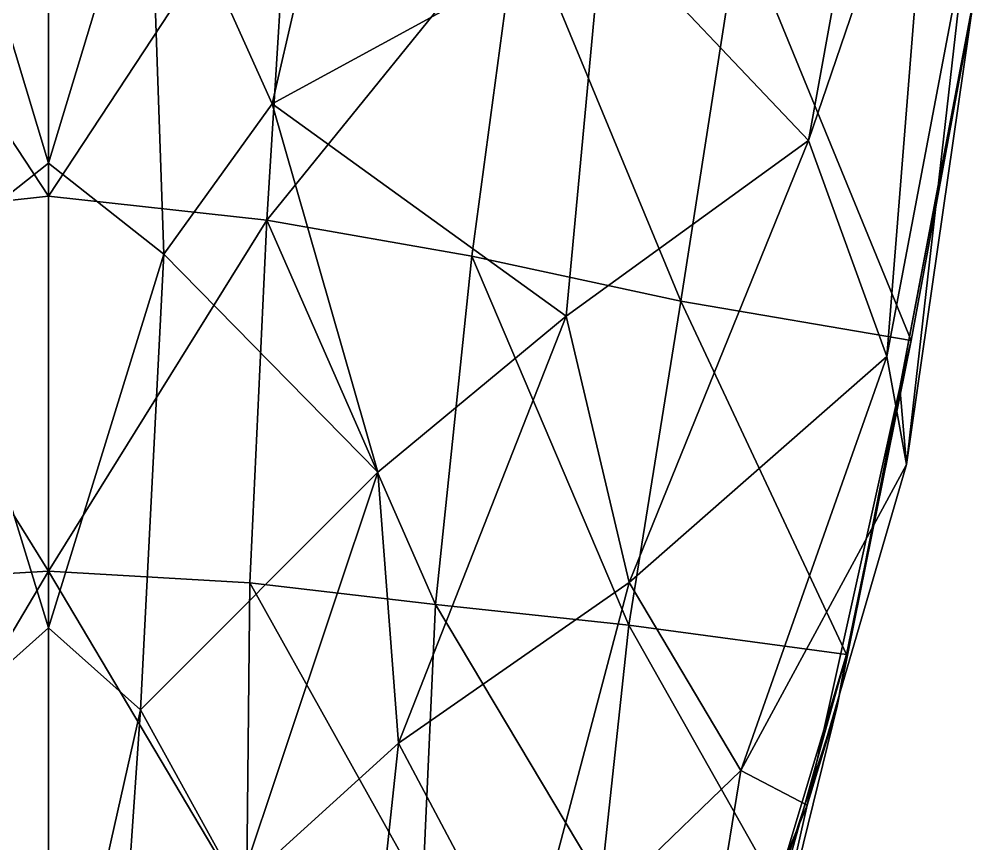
# Model space of a CAD drawing. Extents: x -0.66 to 0.66, y -2.3 to 3.93.
# Drawn here: x -0.0129 to 0.4071, y -0.6305 to -0.2699 of the extents above; entities that cross this region are included whole.
import ezdxf

# ---------------------------------------------------------------- set-up
doc = ezdxf.new("R2010")
doc.units = 0
doc.layers.add('PARASAUR$LWO', color=1, linetype='CONTINUOUS')

msp = doc.modelspace()

# ---------------------------------------------------------------- linework, layer by layer
at = {"layer": 'PARASAUR$LWO'}
for points in [[(0.37489, -0.08719, 1.7851), (0.33228, -0.32299, 1.72916), (0.24225, -0.22809, 1.51843)], [(0.37489, -0.08719, 1.7851), (0.38676, -0.16321, 1.90249), (0.33228, -0.32299, 1.72916)], [(-0.04396, -0.18731, 1.32268), (0, -0.1545, 1.29414), (0, -0.33284, 1.39323)], [(0, -0.1545, 1.29414), (0.04396, -0.18731, 1.32268), (0, -0.33284, 1.39323)], [(0.38676, -0.16321, 1.90249), (0.36644, -0.41738, 1.86386), (0.33228, -0.32299, 1.72916)], [(0.38676, -0.16321, 1.90249), (0.40128, -0.23373, 2.00417), (0.36644, -0.41738, 1.86386)], [(0.12967, -0.16862, 1.33947), (0.09777, -0.30694, 1.38021), (0.04396, -0.18731, 1.32268)], [(0.12967, -0.16862, 1.33947), (0.24225, -0.22809, 1.51843), (0.09777, -0.30694, 1.38021)], [(0, -0.1771, 2.54461), (-0.10609, -0.18592, 2.53226), (0, -0.34728, 2.58574)], [(0.10609, -0.18592, 2.53226), (0, -0.1771, 2.54461), (0, -0.34728, 2.58574)], [(-0.09533, -0.35777, 2.5736), (0, -0.34728, 2.58574), (-0.10609, -0.18592, 2.53226)], [(-0.05036, -0.37272, 1.42844), (-0.04396, -0.18731, 1.32268), (0, -0.33284, 1.39323)], [(0, -0.34728, 2.58574), (0.09533, -0.35777, 2.5736), (0.10609, -0.18592, 2.53226)], [(0.04396, -0.18731, 1.32268), (0.05036, -0.37272, 1.42844), (0, -0.33284, 1.39323)], [(0.04396, -0.18731, 1.32268), (0.09777, -0.30694, 1.38021), (0.05036, -0.37272, 1.42844)], [(0.2055, -0.22176, 2.472), (0.10609, -0.18592, 2.53226), (0.09533, -0.35777, 2.5736)], [(0.09533, -0.35777, 2.5736), (0.185, -0.37359, 2.50806), (0.2055, -0.22176, 2.472)], [(0.2055, -0.22176, 2.472), (0.185, -0.37359, 2.50806), (0.27643, -0.39323, 2.3964)], [(0.30223, -0.22764, 2.35839), (0.2055, -0.22176, 2.472), (0.27643, -0.39323, 2.3964)], [(0.24225, -0.22809, 1.51843), (0.2263, -0.39971, 1.55348), (0.09777, -0.30694, 1.38021)], [(0.24225, -0.22809, 1.51843), (0.33228, -0.32299, 1.72916), (0.2263, -0.39971, 1.55348)], [(0.30223, -0.22764, 2.35839), (0.27643, -0.39323, 2.3964), (0.37706, -0.4104, 2.2633)], [(0.40711, -0.24743, 2.20427), (0.30223, -0.22764, 2.35839), (0.37706, -0.4104, 2.2633)], [(0.40128, -0.23373, 2.00417), (0.37504, -0.46469, 1.98976), (0.36644, -0.41738, 1.86386)], [(0.40128, -0.23373, 2.00417), (0.40446, -0.26031, 2.10437), (0.37504, -0.46469, 1.98976)], [(0.40711, -0.24743, 2.20427), (0.37706, -0.4104, 2.2633), (0.37221, -0.431, 2.1298)], [(0.40446, -0.26031, 2.10437), (0.40711, -0.24743, 2.20427), (0.37221, -0.431, 2.1298)], [(0.40446, -0.26031, 2.10437), (0.37221, -0.431, 2.1298), (0.37504, -0.46469, 1.98976)], [(0.09777, -0.30694, 1.38021), (0.14393, -0.46805, 1.5033), (0.05036, -0.37272, 1.42844)], [(0.09777, -0.30694, 1.38021), (0.2263, -0.39971, 1.55348), (0.14393, -0.46805, 1.5033)], [(0.33228, -0.32299, 1.72916), (0.25375, -0.51619, 1.7368), (0.2263, -0.39971, 1.55348)], [(0.33228, -0.32299, 1.72916), (0.36644, -0.41738, 1.86386), (0.25375, -0.51619, 1.7368)], [(-0.05036, -0.37272, 1.42844), (0, -0.33284, 1.39323), (0, -0.53609, 1.52282)], [(0, -0.33284, 1.39323), (0.05036, -0.37272, 1.42844), (0, -0.53609, 1.52282)], [(0, -0.34728, 2.58574), (-0.09533, -0.35777, 2.5736), (0, -0.51135, 2.61576)], [(0.09533, -0.35777, 2.5736), (0, -0.34728, 2.58574), (0, -0.51135, 2.61576)], [(-0.08803, -0.51638, 2.59782), (0, -0.51135, 2.61576), (-0.09533, -0.35777, 2.5736)], [(0, -0.51135, 2.61576), (0.08803, -0.51638, 2.59782), (0.09533, -0.35777, 2.5736)], [(0.09533, -0.35777, 2.5736), (0.08803, -0.51638, 2.59782), (0.16921, -0.5258, 2.52883)], [(0.185, -0.37359, 2.50806), (0.09533, -0.35777, 2.5736), (0.16921, -0.5258, 2.52883)], [(-0.04023, -0.57192, 1.56544), (-0.05036, -0.37272, 1.42844), (0, -0.53609, 1.52282)], [(0.05036, -0.37272, 1.42844), (0.04023, -0.57192, 1.56544), (0, -0.53609, 1.52282)], [(0.05036, -0.37272, 1.42844), (0.14393, -0.46805, 1.5033), (0.04023, -0.57192, 1.56544)], [(0.185, -0.37359, 2.50806), (0.16921, -0.5258, 2.52883), (0.2536, -0.53485, 2.4159)], [(0.27643, -0.39323, 2.3964), (0.185, -0.37359, 2.50806), (0.2536, -0.53485, 2.4159)], [(0.27643, -0.39323, 2.3964), (0.2536, -0.53485, 2.4159), (0.34885, -0.54778, 2.27762)], [(0.37706, -0.4104, 2.2633), (0.27643, -0.39323, 2.3964), (0.34885, -0.54778, 2.27762)], [(0.2263, -0.39971, 1.55348), (0.1529, -0.58645, 1.64439), (0.14393, -0.46805, 1.5033)], [(0.2263, -0.39971, 1.55348), (0.25375, -0.51619, 1.7368), (0.1529, -0.58645, 1.64439)], [(0.37706, -0.4104, 2.2633), (0.34885, -0.54778, 2.27762), (0.34475, -0.57027, 2.13331)], [(0.37221, -0.431, 2.1298), (0.37706, -0.4104, 2.2633), (0.34475, -0.57027, 2.13331)], [(0.36644, -0.41738, 1.86386), (0.30269, -0.59842, 1.85313), (0.25375, -0.51619, 1.7368)], [(0.36644, -0.41738, 1.86386), (0.37504, -0.46469, 1.98976), (0.30269, -0.59842, 1.85313)], [(0.37221, -0.431, 2.1298), (0.34475, -0.57027, 2.13331), (0.33163, -0.61368, 1.96883)], [(0.37504, -0.46469, 1.98976), (0.37221, -0.431, 2.1298), (0.33163, -0.61368, 1.96883)], [(0.37504, -0.46469, 1.98976), (0.33163, -0.61368, 1.96883), (0.30269, -0.59842, 1.85313)], [(0.14393, -0.46805, 1.5033), (0.08322, -0.64993, 1.62798), (0.04023, -0.57192, 1.56544)], [(0.14393, -0.46805, 1.5033), (0.1529, -0.58645, 1.64439), (0.08322, -0.64993, 1.62798)], [(0, -0.51135, 2.61576), (-0.08803, -0.51638, 2.59782), (-0.08652, -0.65709, 2.58115)], [(0, -0.6627, 2.60053), (0, -0.51135, 2.61576), (-0.08652, -0.65709, 2.58115)], [(0, -0.51135, 2.61576), (0, -0.6627, 2.60053), (0.08652, -0.65709, 2.58115)], [(0.08803, -0.51638, 2.59782), (0, -0.51135, 2.61576), (0.08652, -0.65709, 2.58115)], [(0.08803, -0.51638, 2.59782), (0.08652, -0.65709, 2.58115), (0.1634, -0.65169, 2.51262)], [(0.16921, -0.5258, 2.52883), (0.08803, -0.51638, 2.59782), (0.1634, -0.65169, 2.51262)], [(0.25375, -0.51619, 1.7368), (0.20796, -0.69007, 1.7426), (0.1529, -0.58645, 1.64439)], [(0.25375, -0.51619, 1.7368), (0.30269, -0.59842, 1.85313), (0.20796, -0.69007, 1.7426)], [(0.16921, -0.5258, 2.52883), (0.1634, -0.65169, 2.51262), (0.2416, -0.64733, 2.40426)], [(0.2536, -0.53485, 2.4159), (0.16921, -0.5258, 2.52883), (0.2416, -0.64733, 2.40426)], [(-0.04023, -0.57192, 1.56544), (0, -0.53609, 1.52282), (0, -0.75098, 1.64117)], [(0, -0.53609, 1.52282), (0.04023, -0.57192, 1.56544), (0, -0.75098, 1.64117)], [(0.2536, -0.53485, 2.4159), (0.2416, -0.64733, 2.40426), (0.31981, -0.6523, 2.27144)], [(0.34885, -0.54778, 2.27762), (0.2536, -0.53485, 2.4159), (0.31981, -0.6523, 2.27144)], [(0.34885, -0.54778, 2.27762), (0.31981, -0.6523, 2.27144), (0.31038, -0.67572, 2.12285)], [(0.34475, -0.57027, 2.13331), (0.34885, -0.54778, 2.27762), (0.31038, -0.67572, 2.12285)], [(0.34475, -0.57027, 2.13331), (0.31038, -0.67572, 2.12285), (0.30481, -0.73287, 1.95321)], [(0.33163, -0.61368, 1.96883), (0.34475, -0.57027, 2.13331), (0.30481, -0.73287, 1.95321)], [(-0.02573, -0.78186, 1.65504), (-0.04023, -0.57192, 1.56544), (0, -0.75098, 1.64117)], [(0.04023, -0.57192, 1.56544), (0.02573, -0.78186, 1.65504), (0, -0.75098, 1.64117)], [(0.04023, -0.57192, 1.56544), (0.08322, -0.64993, 1.62798), (0.02573, -0.78186, 1.65504)], [(0.1529, -0.58645, 1.64439), (0.13598, -0.74586, 1.69322), (0.08322, -0.64993, 1.62798)], [(0.1529, -0.58645, 1.64439), (0.20796, -0.69007, 1.7426), (0.13598, -0.74586, 1.69322)], [(0.30269, -0.59842, 1.85313), (0.27989, -0.73843, 1.83029), (0.20796, -0.69007, 1.7426)], [(0.30269, -0.59842, 1.85313), (0.33163, -0.61368, 1.96883), (0.27989, -0.73843, 1.83029)], [(0.33163, -0.61368, 1.96883), (0.30481, -0.73287, 1.95321), (0.27989, -0.73843, 1.83029)]]:
    msp.add_3dface(points, dxfattribs=at)

doc.saveas('drawing.dxf')
